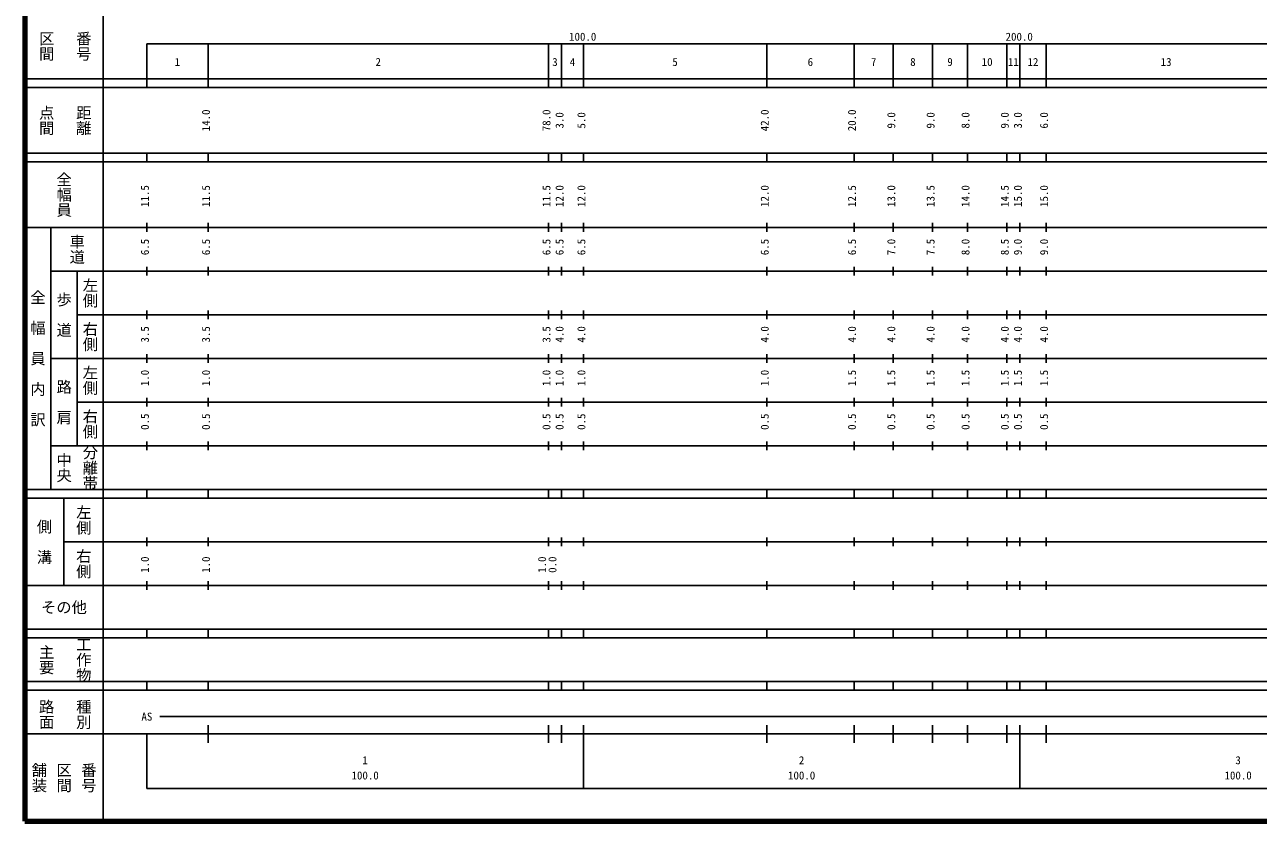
# Model space of a CAD drawing. Units: millimetres on the paper, enlarged 1000 times. Extents: x 40000 to 680000, y 20000 to 380000.
# Drawn here: x 40000 to 322628, y 20000 to 202409 of the extents above; entities that cross this region are included whole.
import ezdxf
from ezdxf.enums import TextEntityAlignment as Align

# ---------------------------------------------------------------- set-up
doc = ezdxf.new("R2010")
doc.units = ezdxf.units.MM
doc.header["$LTSCALE"] = 1000
doc.layers.add('M-TTL', color=2, linetype='Continuous', lineweight=140)
doc.layers.add('M-TTL-BAND', color=7, linetype='Continuous', lineweight=25)
doc.styles.add('@ＭＳ ゴシック', font='')
doc.styles.add('ＭＳ ゴシック', font='')
doc.styles.get('@ＭＳ ゴシック').set_extended_font_data('@MS Gothic')
doc.styles.get('ＭＳ ゴシック').set_extended_font_data('MS Gothic')

msp = doc.modelspace()

# ---------------------------------------------------------------- linework, layer by layer
at = {"layer": 'M-TTL'}
for p, q in [((40000, 380000), (40000, 20000)), ((40000, 20000), (680000, 20000))]:
    msp.add_line(p, q, dxfattribs=at)
at = {"layer": 'M-TTL-BAND'}
for p, q in [((58000, 370000), (58000, 20000)), ((68000, 198000), (579000, 198000)), ((68000, 198000), (68000, 188000)), ((82000, 188000), (82000, 198000)), ((160000, 188000), (160000, 198000)), ((163000, 188000), (163000, 198000)), ((168000, 188000), (168000, 198000)), ((210000, 188000), (210000, 198000)), ((230000, 188000), (230000, 198000)), ((239000, 188000), (239000, 198000)), ((248000, 188000), (248000, 198000)), ((256000, 188000), (256000, 198000)), ((265000, 188000), (265000, 198000)), ((268000, 188000), (268000, 198000)), ((274000, 188000), (274000, 198000)), ((40000, 190000), (579000, 190000)), ((40000, 188000), (579000, 188000)), ((40000, 173000), (579000, 173000)), ((68000, 171000), (68000, 173000)), ((82000, 171000), (82000, 173000)), ((160000, 171000), (160000, 173000)), ((163000, 171000), (163000, 173000)), ((168000, 171000), (168000, 173000)), ((210000, 171000), (210000, 173000)), ((230000, 171000), (230000, 173000)), ((239000, 171000), (239000, 173000)), ((248000, 171000), (248000, 173000)), ((256000, 171000), (256000, 173000)), ((265000, 171000), (265000, 173000)), ((268000, 171000), (268000, 173000)), ((274000, 171000), (274000, 173000)), ((40000, 171000), (579000, 171000)), ((40000, 156000), (579000, 156000)), ((46000, 96000), (46000, 156000)), ((68000, 155000), (68000, 157000)), ((82000, 155000), (82000, 157000)), ((160000, 155000), (160000, 157000)), ((163000, 155000), (163000, 157000)), ((168000, 155000), (168000, 157000)), ((210000, 155000), (210000, 157000)), ((230000, 155000), (230000, 157000)), ((239000, 155000), (239000, 157000)), ((248000, 155000), (248000, 157000)), ((256000, 155000), (256000, 157000)), ((265000, 155000), (265000, 157000)), ((268000, 155000), (268000, 157000)), ((274000, 155000), (274000, 157000)), ((68000, 145000), (68000, 147000)), ((82000, 145000), (82000, 147000)), ((160000, 145000), (160000, 147000)), ((163000, 145000), (163000, 147000)), ((168000, 145000), (168000, 147000)), ((210000, 145000), (210000, 147000)), ((230000, 145000), (230000, 147000)), ((239000, 145000), (239000, 147000)), ((248000, 145000), (248000, 147000)), ((256000, 145000), (256000, 147000)), ((265000, 145000), (265000, 147000)), ((268000, 145000), (268000, 147000)), ((274000, 145000), (274000, 147000)), ((46000, 146000), (579000, 146000)), ((52000, 146000), (52000, 106000)), ((52000, 136000), (579000, 136000)), ((68000, 135000), (68000, 137000)), ((82000, 135000), (82000, 137000)), ((160000, 135000), (160000, 137000)), ((163000, 135000), (163000, 137000)), ((168000, 135000), (168000, 137000)), ((210000, 135000), (210000, 137000)), ((230000, 135000), (230000, 137000)), ((239000, 135000), (239000, 137000)), ((248000, 135000), (248000, 137000)), ((256000, 135000), (256000, 137000)), ((265000, 135000), (265000, 137000)), ((268000, 135000), (268000, 137000)), ((274000, 135000), (274000, 137000)), ((46000, 126000), (579000, 126000)), ((68000, 125000), (68000, 127000)), ((82000, 125000), (82000, 127000)), ((160000, 125000), (160000, 127000)), ((163000, 125000), (163000, 127000)), ((168000, 125000), (168000, 127000)), ((210000, 125000), (210000, 127000)), ((230000, 125000), (230000, 127000)), ((239000, 125000), (239000, 127000)), ((248000, 125000), (248000, 127000)), ((256000, 125000), (256000, 127000)), ((265000, 125000), (265000, 127000)), ((268000, 125000), (268000, 127000)), ((274000, 125000), (274000, 127000)), ((52000, 116000), (579000, 116000)), ((68000, 115000), (68000, 117000)), ((82000, 115000), (82000, 117000)), ((160000, 115000), (160000, 117000)), ((163000, 115000), (163000, 117000)), ((168000, 115000), (168000, 117000)), ((210000, 115000), (210000, 117000)), ((230000, 115000), (230000, 117000)), ((239000, 115000), (239000, 117000)), ((248000, 115000), (248000, 117000)), ((256000, 115000), (256000, 117000)), ((265000, 115000), (265000, 117000)), ((268000, 115000), (268000, 117000)), ((274000, 115000), (274000, 117000)), ((46000, 106000), (579000, 106000)), ((68000, 105000), (68000, 107000)), ((82000, 105000), (82000, 107000)), ((160000, 105000), (160000, 107000)), ((163000, 105000), (163000, 107000)), ((168000, 105000), (168000, 107000)), ((210000, 105000), (210000, 107000)), ((230000, 105000), (230000, 107000)), ((239000, 105000), (239000, 107000)), ((248000, 105000), (248000, 107000)), ((256000, 105000), (256000, 107000)), ((265000, 105000), (265000, 107000)), ((268000, 105000), (268000, 107000)), ((274000, 105000), (274000, 107000)), ((40000, 96000), (579000, 96000)), ((40000, 94000), (579000, 94000)), ((49000, 94000), (49000, 74000)), ((68000, 94000), (68000, 96000)), ((82000, 94000), (82000, 96000)), ((160000, 94000), (160000, 96000)), ((163000, 94000), (163000, 96000)), ((168000, 94000), (168000, 96000)), ((210000, 94000), (210000, 96000)), ((230000, 94000), (230000, 96000)), ((239000, 94000), (239000, 96000)), ((248000, 94000), (248000, 96000)), ((256000, 94000), (256000, 96000)), ((265000, 94000), (265000, 96000)), ((268000, 94000), (268000, 96000)), ((274000, 94000), (274000, 96000)), ((68000, 83000), (68000, 85000)), ((82000, 83000), (82000, 85000)), ((160000, 83000), (160000, 85000)), ((163000, 83000), (163000, 85000)), ((168000, 83000), (168000, 85000)), ((210000, 83000), (210000, 85000)), ((230000, 83000), (230000, 85000)), ((239000, 83000), (239000, 85000)), ((248000, 83000), (248000, 85000)), ((256000, 83000), (256000, 85000)), ((265000, 83000), (265000, 85000)), ((268000, 83000), (268000, 85000)), ((274000, 83000), (274000, 85000)), ((49000, 84000), (579000, 84000)), ((40000, 74000), (579000, 74000)), ((68000, 73000), (68000, 75000)), ((82000, 73000), (82000, 75000)), ((160000, 73000), (160000, 75000)), ((163000, 73000), (163000, 75000)), ((168000, 73000), (168000, 75000)), ((210000, 73000), (210000, 75000)), ((230000, 73000), (230000, 75000)), ((239000, 73000), (239000, 75000)), ((248000, 73000), (248000, 75000)), ((256000, 73000), (256000, 75000)), ((265000, 73000), (265000, 75000)), ((268000, 73000), (268000, 75000)), ((274000, 73000), (274000, 75000)), ((40000, 64000), (579000, 64000)), ((68000, 62000), (68000, 64000)), ((82000, 62000), (82000, 64000)), ((160000, 62000), (160000, 64000)), ((163000, 62000), (163000, 64000)), ((168000, 62000), (168000, 64000)), ((210000, 62000), (210000, 64000)), ((230000, 62000), (230000, 64000)), ((239000, 62000), (239000, 64000)), ((248000, 62000), (248000, 64000)), ((256000, 62000), (256000, 64000)), ((265000, 62000), (265000, 64000)), ((268000, 62000), (268000, 64000)), ((274000, 62000), (274000, 64000)), ((40000, 62000), (579000, 62000)), ((40000, 52000), (579000, 52000)), ((68000, 50000), (68000, 52000)), ((82000, 50000), (82000, 52000)), ((160000, 50000), (160000, 52000)), ((163000, 50000), (163000, 52000)), ((168000, 50000), (168000, 52000)), ((210000, 50000), (210000, 52000)), ((230000, 50000), (230000, 52000)), ((239000, 50000), (239000, 52000)), ((248000, 50000), (248000, 52000)), ((256000, 50000), (256000, 52000)), ((265000, 50000), (265000, 52000)), ((268000, 50000), (268000, 52000)), ((274000, 50000), (274000, 52000)), ((40000, 50000), (579000, 50000)), ((71000, 44000), (565000, 44000)), ((40000, 40000), (579000, 40000)), ((68000, 40000), (68000, 27500)), ((82000, 38000), (82000, 42000)), ((160000, 38000), (160000, 42000)), ((163000, 38000), (163000, 42000)), ((168000, 27500), (168000, 42000)), ((210000, 38000), (210000, 42000)), ((230000, 38000), (230000, 42000)), ((239000, 38000), (239000, 42000)), ((248000, 38000), (248000, 42000)), ((256000, 38000), (256000, 42000)), ((265000, 38000), (265000, 42000)), ((268000, 27500), (268000, 42000)), ((274000, 38000), (274000, 42000)), ((68000, 27500), (579000, 27500))]:
    msp.add_line(p, q, dxfattribs=at)

# ---------------------------------------------------------------- texts
at = {"layer": 'M-TTL-BAND', "style": '@ＭＳ ゴシック'}
for s, p in [('番号', (53500, 197500)), ('区間', (45000, 197500)), ('点間', (45000, 180500)), ('距離', (53500, 180500)), ('全幅員', (49000, 163500)), ('車道', (52000, 151000)), ('左側', (55000, 141000)), ('全\u3000幅\u3000員\u3000内\u3000訳', (43000, 126000)), ('歩\u3000道', (49000, 136000)), ('右側', (55000, 131000)), ('左側', (55000, 121000)), ('路\u3000肩', (49000, 116000)), ('右側', (55000, 111000)), ('分離帯', (55000, 101000)), ('中央', (49000, 101000)), ('左側', (53500, 89000)), ('側\u3000溝', (44500, 84000)), ('右側', (53500, 79000)), ('主要', (45000, 57000)), ('工作物', (53500, 57000)), ('路面', (45000, 44500)), ('種別', (53500, 44500)), ('舗装', (43333, 30000)), ('区間', (49000, 30000)), ('番号', (54667, 30000))]:
    msp.add_text(s, height=2566, rotation=270, dxfattribs=at).set_placement(p, align=Align.MIDDLE_CENTER)
at = {"layer": 'M-TTL-BAND', "style": 'ＭＳ ゴシック'}
for s, p in [('100.0', (167844, 198195)), ('200.0', (267844, 198195)), ('1', (75000, 192405)), ('2', (121000, 192405)), ('3', (161500, 192405)), ('4', (165500, 192405)), ('5', (189000, 192405)), ('6', (220000, 192405)), ('7', (234500, 192405)), ('8', (243500, 192405)), ('9', (252000, 192405)), ('10', (260500, 192405)), ('11', (266500, 192405)), ('12', (271000, 192405)), ('13', (301500, 192405)), ('AS', (68000, 42500)), ('1', (118000, 32523)), ('2', (218000, 32523)), ('3', (318000, 32523)), ('100.0', (118000, 29033)), ('100.0', (218000, 29033)), ('100.0', (318000, 29033))]:
    msp.add_text(s, height=1833, dxfattribs=at).set_placement(p, align=Align.BOTTOM_CENTER)
for s, p in [('14.0', (83000, 180500)), ('78.0', (161000, 180500)), ('3.0', (164000, 180500)), ('5.0', (169000, 180500)), ('42.0', (211000, 180500)), ('20.0', (231000, 180500)), ('9.0', (240000, 180500)), ('9.0', (249000, 180500)), ('8.0', (257000, 180500)), ('9.0', (266000, 180500)), ('3.0', (269000, 180500)), ('6.0', (275000, 180500)), ('11.5', (69000, 163174)), ('11.5', (83000, 163174)), ('11.5', (161000, 163174)), ('12.0', (164000, 163174)), ('12.0', (169000, 163174)), ('12.0', (211000, 163174)), ('12.5', (231000, 163174)), ('13.0', (240000, 163174)), ('13.5', (249000, 163174)), ('14.0', (257000, 163174)), ('14.5', (266000, 163174)), ('15.0', (269000, 163174)), ('15.0', (275000, 163174)), ('6.5', (69000, 151500)), ('6.5', (83000, 151500)), ('6.5', (161000, 151500)), ('6.5', (164000, 151500)), ('6.5', (169000, 151500)), ('6.5', (211000, 151500)), ('6.5', (231000, 151500)), ('7.0', (240000, 151500)), ('7.5', (249000, 151500)), ('8.0', (257000, 151500)), ('8.5', (266000, 151500)), ('9.0', (269000, 151500)), ('9.0', (275000, 151500)), ('3.5', (69000, 131500)), ('3.5', (83000, 131500)), ('3.5', (161000, 131500)), ('4.0', (164000, 131500)), ('4.0', (169000, 131500)), ('4.0', (211000, 131500)), ('4.0', (231000, 131500)), ('4.0', (240000, 131500)), ('4.0', (249000, 131500)), ('4.0', (257000, 131500)), ('4.0', (266000, 131500)), ('4.0', (269000, 131500)), ('4.0', (275000, 131500)), ('1.0', (69000, 121500)), ('1.0', (83000, 121500)), ('1.0', (161000, 121500)), ('1.0', (164000, 121500)), ('1.0', (169000, 121500)), ('1.0', (211000, 121500)), ('1.5', (231000, 121500)), ('1.5', (240000, 121500)), ('1.5', (249000, 121500)), ('1.5', (257000, 121500)), ('1.5', (266000, 121500)), ('1.5', (269000, 121500)), ('1.5', (275000, 121500)), ('0.5', (69000, 111500)), ('0.5', (83000, 111500)), ('0.5', (161000, 111500)), ('0.5', (164000, 111500)), ('0.5', (169000, 111500)), ('0.5', (211000, 111500)), ('0.5', (231000, 111500)), ('0.5', (240000, 111500)), ('0.5', (249000, 111500)), ('0.5', (257000, 111500)), ('0.5', (266000, 111500)), ('0.5', (269000, 111500)), ('0.5', (275000, 111500)), ('1.0', (69000, 78764)), ('1.0', (83000, 78764)), ('1.0', (160000, 78764)), ('0.0', (162370, 78764))]:
    msp.add_text(s, height=1833, rotation=90, dxfattribs=at).set_placement(p, align=Align.BOTTOM_CENTER)
msp.add_text('その他', height=2566, dxfattribs=at).set_placement((49000, 69000), align=Align.MIDDLE_CENTER)

doc.saveas('drawing.dxf')
